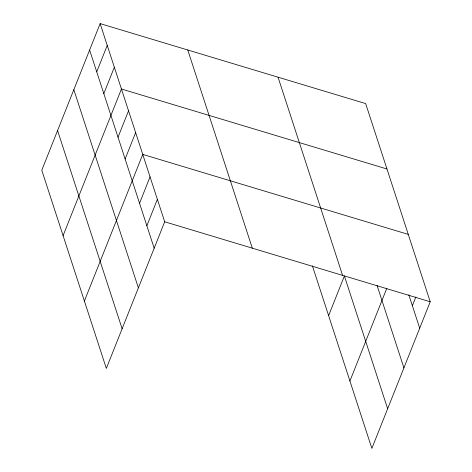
<?xml version="1.0" encoding="UTF-8"?>
<svg xmlns="http://www.w3.org/2000/svg" width="472" height="472" viewBox="0 0 472 472"><rect width="100%" height="100%" fill="white"/><g stroke="black" fill="none" stroke-linecap="round" stroke-linejoin="round"><path stroke-width="0.71" d="M100.135 23.6L41.784 170.233L106.336 368.414L164.687 221.781L100.135 23.6L365.664 103.586L430.216 301.767L371.865 448.4L312.417 265.889M96.719 71.832L107.238 45.401M103.822 93.633L114.336 67.201M63.089 235.634L121.44 89.001L386.963 168.988M118.024 137.228L128.537 110.796M125.121 159.029L135.641 132.597M84.388 301.03L142.739 154.397L408.268 234.389M139.541 203.29L150.055 176.858M146.857 225.752L157.371 199.32M328.612 315.62L344.401 275.955L387.648 408.734M349.917 381.022L386.863 288.174M412.38 305.738L415.885 296.929M164.687 221.781L430.216 301.767M408.835 294.852L419.697 328.199M377.081 285.495L403.914 367.865M278.037 77.19L342.589 275.371M187.762 49.997L252.313 248.178M89.621 50.032L154.173 248.213M73.833 89.698L138.385 287.879M57.572 130.567L122.124 328.748"/></g></svg>
